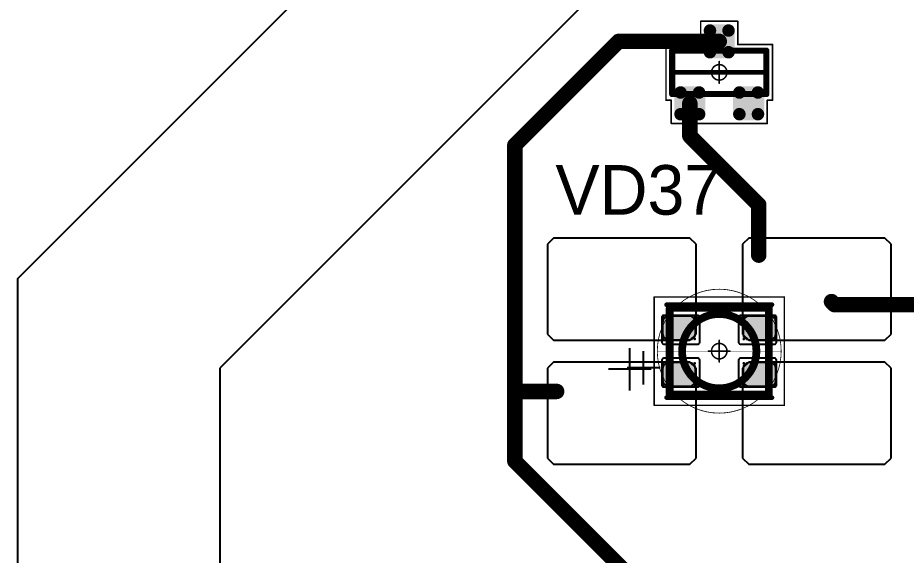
# Model space of a CAD drawing. Header units: millimetres. Extents: x 0 to 400, y 0 to 514.
# Drawn here: x 77.35 to 106.04, y 445.91 to 463.26 of the extents above; entities that cross this region are included whole.
import ezdxf

# ---------------------------------------------------------------- set-up
doc = ezdxf.new("R2010")
doc.units = ezdxf.units.MM
for name, color, linetype in [('Mechanical13', 56, 'Continuous'), ('Mechanical15', 56, 'Continuous'), ('Mechanical2', 216, 'Continuous'), ('TopLayer', 1, 'Continuous'), ('TopOverlay', 2, 'Continuous'), ('TopPaste', 8, 'Continuous'), ('TopSolder', 216, 'Continuous')]:
    doc.layers.add(name, color=color, linetype=linetype)

# ---------------------------------------------------------------- blocks, each defined once
blk = doc.blocks.new('SOT23_145')
at = {"layer": 'Mechanical13', "const_width": 0.2}
for points in [[(-0.7, 1.52), (0.7, 1.52)], [(-0.7, 1.52), (-0.7, -1.52)], [(0.7, 1.52), (0.7, -1.52)], [(-0.7, -1.52), (0.7, -1.52)]]:
    blk.add_lwpolyline(points, dxfattribs=at)
at = {"layer": 'Mechanical13', "const_width": 0.1}
for points in [[(-0.75, 1.52, 1), (-0.65, 1.52, 1)], [(-0.75, 1.52, 1), (-0.65, 1.52, 1)], [(0.65, 1.52, 1), (0.75, 1.52, 1)], [(0.65, 1.52, 1), (0.75, 1.52, 1)], [(-0.75, -1.52, 1), (-0.65, -1.52, 1)], [(-0.75, -1.52, 1), (-0.65, -1.52, 1)], [(0.65, -1.52, 1), (0.75, -1.52, 1)], [(0.65, -1.52, 1), (0.75, -1.52, 1)]]:
    blk.add_lwpolyline(points, format="xyb", close=True, dxfattribs=at)
at = {"layer": 'Mechanical15', "const_width": 0.05}
for points in [[(-0.9, 1.72), (-0.9, 1.55)], [(-0.9, 1.72), (0.9, 1.72)], [(0.9, 1.72), (0.9, 0.6)], [(-1.65, 1.55), (-1.65, -1.55)], [(-1.65, 1.55), (-0.9, 1.55)], [(0.9, 0.6), (1.65, 0.6)], [(1.65, 0.6), (1.65, -0.6)], [(0, 0.35), (0, -0.35)], [(-0.35, 0), (0.35, 0)], [(0.9, -0.6), (1.65, -0.6)], [(0.9, -0.6), (0.9, -1.72)], [(-1.65, -1.55), (-0.9, -1.55)], [(-0.9, -1.55), (-0.9, -1.72)], [(-0.9, -1.72), (0.9, -1.72)]]:
    blk.add_lwpolyline(points, dxfattribs=at)
at = {"layer": 'Mechanical15'}
for points, const_width in [([(-0.913, 1.72, 1), (-0.888, 1.72, 1)], 0.025), ([(-0.913, 1.72, 1), (-0.888, 1.72, 1)], 0.025), ([(0.888, 1.72, 1), (0.913, 1.72, 1)], 0.025), ([(0.888, 1.72, 1), (0.913, 1.72, 1)], 0.025), ([(-1.662, 1.55, 1), (-1.637, 1.55, 1)], 0.025), ([(-1.662, 1.55, 1), (-1.637, 1.55, 1)], 0.025), ([(-0.913, 1.55, 1), (-0.888, 1.55, 1)], 0.025), ([(-0.913, 1.55, 1), (-0.888, 1.55, 1)], 0.025), ([(0.888, 0.6, 1), (0.913, 0.6, 1)], 0.025), ([(0.888, 0.6, 1), (0.913, 0.6, 1)], 0.025), ([(1.637, 0.6, 1), (1.662, 0.6, 1)], 0.025), ([(1.637, 0.6, 1), (1.662, 0.6, 1)], 0.025), ([(-0.012, 0.35, 1), (0.012, 0.35, 1)], 0.025), ([(-0.362, 0, 1), (-0.337, 0, 1)], 0.025), ([(0.25, 0, 1), (-0.25, 0, 1)], 0.05), ([(-0.262, 0, 1), (-0.238, 0, 1)], 0.025), ([(0.238, 0, 1), (0.262, 0, 1)], 0.025), ([(0.337, 0, 1), (0.362, 0, 1)], 0.025), ([(-0.012, -0.35, 1), (0.012, -0.35, 1)], 0.025), ([(0.888, -0.6, 1), (0.913, -0.6, 1)], 0.025), ([(0.888, -0.6, 1), (0.913, -0.6, 1)], 0.025), ([(1.637, -0.6, 1), (1.662, -0.6, 1)], 0.025), ([(1.637, -0.6, 1), (1.662, -0.6, 1)], 0.025), ([(-1.662, -1.55, 1), (-1.637, -1.55, 1)], 0.025), ([(-1.662, -1.55, 1), (-1.637, -1.55, 1)], 0.025), ([(-0.913, -1.55, 1), (-0.888, -1.55, 1)], 0.025), ([(-0.913, -1.55, 1), (-0.888, -1.55, 1)], 0.025), ([(-0.913, -1.72, 1), (-0.888, -1.72, 1)], 0.025), ([(-0.913, -1.72, 1), (-0.888, -1.72, 1)], 0.025), ([(0.888, -1.72, 1), (0.913, -1.72, 1)], 0.025), ([(0.888, -1.72, 1), (0.913, -1.72, 1)], 0.025)]:
    blk.add_lwpolyline(points, format="xyb", close=True, dxfattribs=dict(at, const_width=const_width))
at = {"layer": 'TopLayer', "const_width": 0.1}
for points in [[(-1.4, 1.25, 1), (-1.3, 1.25, 1)], [(-0.7, 1.25, 1), (-0.6, 1.25, 1)], [(-1.4, 0.65, 1), (-1.3, 0.65, 1)], [(-0.7, 0.65, 1), (-0.6, 0.65, 1)], [(0.6, 0.3, 1), (0.7, 0.3, 1)], [(1.3, 0.3, 1), (1.4, 0.3, 1)], [(0.6, -0.3, 1), (0.7, -0.3, 1)], [(1.3, -0.3, 1), (1.4, -0.3, 1)], [(-1.4, -0.65, 1), (-1.3, -0.65, 1)], [(-0.7, -0.65, 1), (-0.6, -0.65, 1)], [(-1.4, -1.25, 1), (-1.3, -1.25, 1)], [(-0.7, -1.25, 1), (-0.6, -1.25, 1)]]:
    blk.add_lwpolyline(points, format="xyb", close=True, dxfattribs=at)
at = {"layer": 'TopLayer'}
for points in [[(-1.45, 1.25), (-1.45, 0.65), (-0.55, 1.25), (-0.55, 0.65)], [(-1.35, 1.35), (-1.35, 0.55), (-0.65, 1.35), (-0.65, 0.55)], [(0.55, 0.3), (0.55, -0.3), (1.45, 0.3), (1.45, -0.3)], [(0.65, 0.4), (0.65, -0.4), (1.35, 0.4), (1.35, -0.4)], [(-1.35, -0.55), (-1.35, -1.35), (-0.65, -0.55), (-0.65, -1.35)], [(-1.45, -0.65), (-1.45, -1.25), (-0.55, -0.65), (-0.55, -1.25)]]:
    blk.add_solid(points, dxfattribs=at)
at = {"layer": 'TopOverlay', "const_width": 0.15}
blk.add_lwpolyline([(0, 1.5), (0, -1.5)], dxfattribs=at)
at = {"layer": 'TopOverlay', "const_width": 0.075}
for points in [[(-0.038, 1.5, 1), (0.038, 1.5, 1)], [(-0.038, -1.5, 1), (0.038, -1.5, 1)]]:
    blk.add_lwpolyline(points, format="xyb", close=True, dxfattribs=at)
at = {"layer": 'TopPaste', "const_width": 0.075}
for points in [[(-1.387, 1.25, 1), (-1.313, 1.25, 1)], [(-0.687, 1.25, 1), (-0.613, 1.25, 1)], [(-1.387, 0.65, 1), (-1.313, 0.65, 1)], [(-0.687, 0.65, 1), (-0.613, 0.65, 1)], [(0.613, 0.3, 1), (0.687, 0.3, 1)], [(1.313, 0.3, 1), (1.387, 0.3, 1)], [(0.613, -0.3, 1), (0.687, -0.3, 1)], [(1.313, -0.3, 1), (1.387, -0.3, 1)], [(-1.387, -0.65, 1), (-1.313, -0.65, 1)], [(-0.687, -0.65, 1), (-0.613, -0.65, 1)], [(-1.387, -1.25, 1), (-1.313, -1.25, 1)], [(-0.687, -1.25, 1), (-0.613, -1.25, 1)]]:
    blk.add_lwpolyline(points, format="xyb", close=True, dxfattribs=at)
at = {"layer": 'TopPaste'}
for points in [[(-1.425, 1.25), (-1.425, 0.65), (-0.575, 1.25), (-0.575, 0.65)], [(-1.35, 1.325), (-1.35, 0.575), (-0.65, 1.325), (-0.65, 0.575)], [(0.575, 0.3), (0.575, -0.3), (1.425, 0.3), (1.425, -0.3)], [(0.65, 0.375), (0.65, -0.375), (1.35, 0.375), (1.35, -0.375)], [(-1.425, -0.65), (-1.425, -1.25), (-0.575, -0.65), (-0.575, -1.25)], [(-1.35, -0.575), (-1.35, -1.325), (-0.65, -0.575), (-0.65, -1.325)]]:
    blk.add_solid(points, dxfattribs=at)
at = {"layer": 'TopSolder', "const_width": 0.202}
for points in [[(-1.451, 1.25, 1), (-1.249, 1.25, 1)], [(-0.751, 1.25, 1), (-0.549, 1.25, 1)], [(-1.451, 0.65, 1), (-1.249, 0.65, 1)], [(-0.751, 0.65, 1), (-0.549, 0.65, 1)], [(0.549, 0.3, 1), (0.751, 0.3, 1)], [(1.249, 0.3, 1), (1.451, 0.3, 1)], [(0.549, -0.3, 1), (0.751, -0.3, 1)], [(1.249, -0.3, 1), (1.451, -0.3, 1)], [(-1.451, -0.65, 1), (-1.249, -0.65, 1)], [(-0.751, -0.65, 1), (-0.549, -0.65, 1)], [(-1.451, -1.25, 1), (-1.249, -1.25, 1)], [(-0.751, -1.25, 1), (-0.549, -1.25, 1)]]:
    blk.add_lwpolyline(points, format="xyb", close=True, dxfattribs=at)
at = {"layer": 'TopSolder'}
for points in [[(-1.35, 1.452), (-1.35, 0.448), (-0.65, 1.452), (-0.65, 0.448)], [(-1.552, 1.25), (-1.552, 0.65), (-0.448, 1.25), (-0.448, 0.65)], [(0.448, 0.3), (0.448, -0.3), (1.552, 0.3), (1.552, -0.3)], [(0.65, 0.502), (0.65, -0.502), (1.35, 0.502), (1.35, -0.502)], [(-1.35, -0.448), (-1.35, -1.452), (-0.65, -0.448), (-0.65, -1.452)], [(-1.552, -0.65), (-1.552, -1.25), (-0.448, -0.65), (-0.448, -1.25)]]:
    blk.add_solid(points, dxfattribs=at)
blk = doc.blocks.new('E65F_318')
at = {"layer": 'Mechanical13'}
for p, q in [((2.441, 1.071), (2.441, 0)), ((1.905, 0.536), (2.976, 0.536))]:
    blk.add_line(p, q, dxfattribs=at)
at = {"layer": 'Mechanical13', "const_width": 0.25}
for points in [[(-1.6, 1.4), (-1.6, -1.4)], [(1.6, 1.4), (-1.6, 1.4)], [(1.6, 1.4), (1.6, -1.4)], [(1.6, -1.4), (-1.6, -1.4)]]:
    blk.add_lwpolyline(points, dxfattribs=at)
at = {"layer": 'Mechanical13'}
for points, const_width in [([(-1.663, 1.4, 1), (-1.538, 1.4, 1)], 0.125), ([(-1.663, 1.4, 1), (-1.538, 1.4, 1)], 0.125), ([(1.537, 1.4, 1), (1.662, 1.4, 1)], 0.125), ([(1.537, 1.4, 1), (1.662, 1.4, 1)], 0.125), ([(1.2, 0, 1), (-1.2, 0, 1)], 0.25), ([(-1.263, 0, 1), (-1.138, 0, 1)], 0.125), ([(1.137, 0, 1), (1.262, 0, 1)], 0.125), ([(-1.663, -1.4, 1), (-1.538, -1.4, 1)], 0.125), ([(-1.663, -1.4, 1), (-1.538, -1.4, 1)], 0.125), ([(1.537, -1.4, 1), (1.662, -1.4, 1)], 0.125), ([(1.537, -1.4, 1), (1.662, -1.4, 1)], 0.125)]:
    blk.add_lwpolyline(points, format="xyb", close=True, dxfattribs=dict(at, const_width=const_width))
at = {"layer": 'Mechanical15', "const_width": 0.05}
for points in [[(2.1, 1.75), (-2.1, 1.75)], [(-2.1, 1.75), (-2.1, -1.75)], [(2.1, 1.75), (2.1, -1.75)], [(0, 0.35), (0, -0.35)], [(0, 0.35), (0, -0.35)], [(0.35, 0), (-0.35, 0)], [(0.35, 0), (-0.35, 0)], [(2.1, -1.75), (-2.1, -1.75)]]:
    blk.add_lwpolyline(points, dxfattribs=at)
at = {"layer": 'Mechanical15'}
for points, const_width in [([(-2.113, 1.75, 1), (-2.088, 1.75, 1)], 0.025), ([(-2.113, 1.75, 1), (-2.088, 1.75, 1)], 0.025), ([(2.087, 1.75, 1), (2.112, 1.75, 1)], 0.025), ([(2.087, 1.75, 1), (2.112, 1.75, 1)], 0.025), ([(-0.013, 0.35, 1), (0.012, 0.35, 1)], 0.025), ([(-0.013, 0.35, 1), (0.012, 0.35, 1)], 0.025), ([(-0.363, 0, 1), (-0.338, 0, 1)], 0.025), ([(-0.363, 0, 1), (-0.338, 0, 1)], 0.025), ([(0.25, 0, 1), (-0.25, 0, 1)], 0.05), ([(0.25, 0, 1), (-0.25, 0, 1)], 0.05), ([(-0.263, 0, 1), (-0.238, 0, 1)], 0.025), ([(-0.263, 0, 1), (-0.238, 0, 1)], 0.025), ([(0.237, 0, 1), (0.262, 0, 1)], 0.025), ([(0.237, 0, 1), (0.262, 0, 1)], 0.025), ([(0.337, 0, 1), (0.362, 0, 1)], 0.025), ([(0.337, 0, 1), (0.362, 0, 1)], 0.025), ([(-0.013, -0.35, 1), (0.012, -0.35, 1)], 0.025), ([(-0.013, -0.35, 1), (0.012, -0.35, 1)], 0.025), ([(-2.113, -1.75, 1), (-2.088, -1.75, 1)], 0.025), ([(-2.113, -1.75, 1), (-2.088, -1.75, 1)], 0.025), ([(2.087, -1.75, 1), (2.112, -1.75, 1)], 0.025), ([(2.087, -1.75, 1), (2.112, -1.75, 1)], 0.025)]:
    blk.add_lwpolyline(points, format="xyb", close=True, dxfattribs=dict(at, const_width=const_width))
at = {"layer": 'TopLayer'}
for p, q in [((-5.35, 3.65), (-5.55, 3.45)), ((-5.55, 3.45), (-5.55, 3.45)), ((-5.55, 3.45), (-5.55, 0.55)), ((-0.95, 3.65), (-5.35, 3.65)), ((-5.35, 3.65), (-5.35, 3.65)), ((-0.75, 3.45), (-0.95, 3.65)), ((-0.75, 0.55), (-0.75, 3.45)), ((0.95, 3.65), (0.75, 3.45)), ((0.75, 3.45), (0.75, 3.45)), ((0.75, 3.45), (0.75, 0.55)), ((5.35, 3.65), (0.95, 3.65)), ((0.95, 3.65), (0.95, 3.65)), ((5.55, 3.45), (5.35, 3.65)), ((5.55, 0.55), (5.55, 3.45)), ((-5.55, 0.55), (-5.35, 0.35)), ((-5.35, 0.35), (-0.95, 0.35)), ((-0.95, 0.35), (-0.75, 0.55)), ((0.75, 0.55), (0.95, 0.35)), ((0.95, 0.35), (5.35, 0.35)), ((5.35, 0.35), (5.55, 0.55)), ((-5.35, -0.35), (-5.55, -0.55)), ((-5.55, -0.55), (-5.55, -0.55)), ((-5.55, -0.55), (-5.55, -3.45)), ((-0.95, -0.35), (-5.35, -0.35)), ((-5.35, -0.35), (-5.35, -0.35)), ((-0.75, -0.55), (-0.95, -0.35)), ((-0.75, -3.45), (-0.75, -0.55)), ((0.95, -0.35), (0.75, -0.55)), ((0.75, -0.55), (0.75, -0.55)), ((0.75, -0.55), (0.75, -3.45)), ((5.35, -0.35), (0.95, -0.35)), ((0.95, -0.35), (0.95, -0.35)), ((5.55, -0.55), (5.35, -0.35)), ((5.55, -3.45), (5.55, -0.55)), ((-5.55, -3.45), (-5.35, -3.65)), ((-5.35, -3.65), (-0.95, -3.65)), ((-0.95, -3.65), (-0.75, -3.45)), ((0.75, -3.45), (0.95, -3.65)), ((0.95, -3.65), (5.35, -3.65)), ((5.35, -3.65), (5.55, -3.45))]:
    blk.add_line(p, q, dxfattribs=at)
at = {"layer": 'TopLayer', "const_width": 0.04}
for points in [[(-1.83, 1.11, 1), (-1.79, 1.11, 1)], [(-0.81, 1.11, 1), (-0.77, 1.11, 1)], [(0.77, 1.11, 1), (0.81, 1.11, 1)], [(1.79, 1.11, 1), (1.83, 1.11, 1)], [(-1.83, 0.39, 1), (-1.79, 0.39, 1)], [(-0.81, 0.39, 1), (-0.77, 0.39, 1)], [(0.77, 0.39, 1), (0.81, 0.39, 1)], [(1.79, 0.39, 1), (1.83, 0.39, 1)], [(-1.83, -0.39, 1), (-1.79, -0.39, 1)], [(-0.81, -0.39, 1), (-0.77, -0.39, 1)], [(0.77, -0.39, 1), (0.81, -0.39, 1)], [(1.79, -0.39, 1), (1.83, -0.39, 1)], [(-1.83, -1.11, 1), (-1.79, -1.11, 1)], [(-0.81, -1.11, 1), (-0.77, -1.11, 1)], [(0.77, -1.11, 1), (0.81, -1.11, 1)], [(1.79, -1.11, 1), (1.83, -1.11, 1)]]:
    blk.add_lwpolyline(points, format="xyb", close=True, dxfattribs=at)
at = {"layer": 'TopLayer'}
for points in [[(-1.81, 1.15), (-1.81, 0.35), (-0.79, 1.15), (-0.79, 0.35)], [(0.79, 1.15), (0.79, 0.35), (1.81, 1.15), (1.81, 0.35)], [(-1.85, 1.11), (-1.85, 0.39), (-0.75, 1.11), (-0.75, 0.39)], [(0.75, 1.11), (0.75, 0.39), (1.85, 1.11), (1.85, 0.39)], [(-1.85, -0.39), (-1.85, -1.11), (-0.75, -0.39), (-0.75, -1.11)], [(-1.81, -0.35), (-1.81, -1.15), (-0.79, -0.35), (-0.79, -1.15)], [(0.75, -0.39), (0.75, -1.11), (1.85, -0.39), (1.85, -1.11)], [(0.79, -0.35), (0.79, -1.15), (1.81, -0.35), (1.81, -1.15)]]:
    blk.add_solid(points, dxfattribs=at)
at = {"layer": 'TopOverlay'}
for p, q in [((2.886, 1.271), (2.886, -0.1)), ((2.2, 0.586), (3.571, 0.586))]:
    blk.add_line(p, q, dxfattribs=at)
at = {"layer": 'TopOverlay', "const_width": 0.15}
for points in [[(1.7, 1.5), (-1.7, 1.5)], [(1.7, -1.5), (-1.7, -1.5)]]:
    blk.add_lwpolyline(points, dxfattribs=at)
at = {"layer": 'TopOverlay', "const_width": 0.075}
for points in [[(-1.738, 1.5, 1), (-1.663, 1.5, 1)], [(1.662, 1.5, 1), (1.737, 1.5, 1)], [(-1.738, -1.5, 1), (-1.663, -1.5, 1)], [(1.662, -1.5, 1), (1.737, -1.5, 1)]]:
    blk.add_lwpolyline(points, format="xyb", close=True, dxfattribs=at)
at = {"layer": 'TopPaste'}
for p, q in [((-1.814, 1.011), (-1.829, 0.938)), ((-1.829, 0.938), (-1.829, 0.563)), ((-1.773, 1.073), (-1.814, 1.011)), ((-1.711, 1.114), (-1.773, 1.073)), ((-1.638, 1.129), (-1.711, 1.114)), ((-0.963, 1.129), (-1.638, 1.129)), ((-0.889, 1.114), (-0.963, 1.129)), ((-0.827, 1.073), (-0.889, 1.114)), ((-0.786, 1.011), (-0.827, 1.073)), ((-0.771, 0.938), (-0.786, 1.011)), ((-0.771, 0.563), (-0.771, 0.938)), ((0.786, 1.011), (0.771, 0.938)), ((0.771, 0.938), (0.771, 0.563)), ((0.827, 1.073), (0.786, 1.011)), ((0.889, 1.114), (0.827, 1.073)), ((0.962, 1.129), (0.889, 1.114)), ((1.637, 1.129), (0.962, 1.129)), ((1.711, 1.114), (1.637, 1.129)), ((1.773, 1.073), (1.711, 1.114)), ((1.814, 1.011), (1.773, 1.073)), ((1.829, 0.938), (1.814, 1.011)), ((1.829, 0.563), (1.829, 0.938)), ((-1.829, 0.563), (-1.814, 0.489)), ((-1.814, 0.489), (-1.773, 0.427)), ((-1.773, 0.427), (-1.711, 0.386)), ((-1.711, 0.386), (-1.638, 0.371)), ((-1.638, 0.371), (-0.963, 0.371)), ((-0.963, 0.371), (-0.889, 0.386)), ((-0.889, 0.386), (-0.827, 0.427)), ((-0.827, 0.427), (-0.786, 0.489)), ((-0.786, 0.489), (-0.771, 0.563)), ((0.771, 0.563), (0.786, 0.489)), ((0.786, 0.489), (0.827, 0.427)), ((0.827, 0.427), (0.889, 0.386)), ((0.889, 0.386), (0.962, 0.371)), ((0.962, 0.371), (1.637, 0.371)), ((1.637, 0.371), (1.711, 0.386)), ((1.711, 0.386), (1.773, 0.427)), ((1.773, 0.427), (1.814, 0.489)), ((1.814, 0.489), (1.829, 0.563)), ((-1.814, -0.489), (-1.829, -0.563)), ((-1.829, -0.563), (-1.829, -0.938)), ((-1.773, -0.427), (-1.814, -0.489)), ((-1.711, -0.386), (-1.773, -0.427)), ((-1.638, -0.371), (-1.711, -0.386)), ((-0.963, -0.371), (-1.638, -0.371)), ((-0.889, -0.386), (-0.963, -0.371)), ((-0.827, -0.427), (-0.889, -0.386)), ((-0.786, -0.489), (-0.827, -0.427)), ((-0.771, -0.563), (-0.786, -0.489)), ((-0.771, -0.938), (-0.771, -0.563)), ((0.786, -0.489), (0.771, -0.563)), ((0.771, -0.563), (0.771, -0.938)), ((0.827, -0.427), (0.786, -0.489)), ((0.889, -0.386), (0.827, -0.427)), ((0.962, -0.371), (0.889, -0.386)), ((1.637, -0.371), (0.962, -0.371)), ((1.711, -0.386), (1.637, -0.371)), ((1.773, -0.427), (1.711, -0.386)), ((1.814, -0.489), (1.773, -0.427)), ((1.829, -0.563), (1.814, -0.489)), ((1.829, -0.938), (1.829, -0.563)), ((-1.829, -0.938), (-1.814, -1.011)), ((-1.814, -1.011), (-1.773, -1.073)), ((-1.773, -1.073), (-1.711, -1.114)), ((-1.711, -1.114), (-1.638, -1.129)), ((-1.638, -1.129), (-0.963, -1.129)), ((-0.963, -1.129), (-0.889, -1.114)), ((-0.889, -1.114), (-0.827, -1.073)), ((-0.827, -1.073), (-0.786, -1.011)), ((-0.786, -1.011), (-0.771, -0.938)), ((0.771, -0.938), (0.786, -1.011)), ((0.786, -1.011), (0.827, -1.073)), ((0.827, -1.073), (0.889, -1.114)), ((0.889, -1.114), (0.962, -1.129)), ((0.962, -1.129), (1.637, -1.129)), ((1.637, -1.129), (1.711, -1.114)), ((1.711, -1.114), (1.773, -1.073)), ((1.773, -1.073), (1.814, -1.011)), ((1.814, -1.011), (1.829, -0.938))]:
    blk.add_line(p, q, dxfattribs=at)
at = {"layer": 'TopSolder'}
for p, q in [((-1.81, 1.151), (-1.828, 1.143)), ((-1.8, 1.151), (-1.81, 1.151)), ((-0.7, 1.151), (-1.8, 1.151)), ((-0.685, 1.151), (-0.7, 1.151)), ((-0.7, 1.151), (-0.7, 1.151)), ((-0.658, 1.139), (-0.685, 1.151)), ((0.685, 1.151), (0.657, 1.139)), ((0.7, 1.151), (0.685, 1.151)), ((1.8, 1.151), (0.7, 1.151)), ((1.81, 1.151), (1.8, 1.151)), ((1.8, 1.151), (1.8, 1.151)), ((1.828, 1.143), (1.81, 1.151)), ((-1.842, 1.129), (-1.85, 1.111)), ((-1.85, 1.111), (-1.85, 1.101)), ((-1.85, 1.101), (-1.85, 1.101)), ((-1.85, 1.101), (-1.85, 0.301)), ((-1.828, 1.143), (-1.842, 1.129)), ((-0.636, 1.118), (-0.658, 1.139)), ((-0.625, 1.09), (-0.636, 1.118)), ((-0.625, 1.076), (-0.625, 1.09)), ((-0.625, 0.301), (-0.625, 1.076)), ((0.636, 1.118), (0.625, 1.09)), ((0.625, 1.09), (0.625, 1.076)), ((0.625, 1.076), (0.625, 1.076)), ((0.625, 1.076), (0.625, 0.301)), ((0.657, 1.139), (0.636, 1.118)), ((1.842, 1.129), (1.828, 1.143)), ((1.85, 1.111), (1.842, 1.129)), ((1.85, 1.101), (1.85, 1.111)), ((1.85, 0.301), (1.85, 1.101)), ((-1.85, 0.301), (-1.85, 0.286)), ((-0.625, 0.286), (-0.625, 0.301)), ((-0.625, 0.301), (-0.625, 0.301)), ((0.625, 0.301), (0.625, 0.286)), ((1.85, 0.286), (1.85, 0.301)), ((1.85, 0.301), (1.85, 0.301)), ((-1.85, 0.286), (-1.839, 0.258)), ((-1.839, 0.258), (-1.818, 0.237)), ((-1.818, 0.237), (-1.79, 0.226)), ((-1.79, 0.226), (-1.775, 0.226)), ((-1.775, 0.226), (-1.775, 0.226)), ((-1.775, 0.226), (-0.7, 0.226)), ((-0.7, 0.226), (-0.685, 0.226)), ((-0.685, 0.226), (-0.658, 0.237)), ((-0.658, 0.237), (-0.636, 0.258)), ((-0.636, 0.258), (-0.625, 0.286)), ((0.625, 0.286), (0.636, 0.258)), ((0.636, 0.258), (0.657, 0.237)), ((0.657, 0.237), (0.685, 0.226)), ((0.685, 0.226), (0.7, 0.226)), ((0.7, 0.226), (0.7, 0.226)), ((0.7, 0.226), (1.775, 0.226)), ((1.775, 0.226), (1.79, 0.226)), ((1.79, 0.226), (1.817, 0.237)), ((1.817, 0.237), (1.839, 0.258)), ((1.839, 0.258), (1.85, 0.286)), ((-1.839, -0.257), (-1.85, -0.285)), ((-1.85, -0.285), (-1.85, -0.299)), ((-1.818, -0.236), (-1.839, -0.257)), ((-1.79, -0.224), (-1.818, -0.236)), ((-1.775, -0.224), (-1.79, -0.224)), ((-0.7, -0.224), (-1.775, -0.224)), ((-0.685, -0.224), (-0.7, -0.224)), ((-0.7, -0.224), (-0.7, -0.224)), ((-0.658, -0.236), (-0.685, -0.224)), ((-0.636, -0.257), (-0.658, -0.236)), ((-0.625, -0.285), (-0.636, -0.257)), ((-0.625, -0.299), (-0.625, -0.285)), ((0.636, -0.257), (0.625, -0.285)), ((0.625, -0.285), (0.625, -0.299)), ((0.657, -0.236), (0.636, -0.257)), ((0.685, -0.224), (0.657, -0.236)), ((0.7, -0.224), (0.685, -0.224)), ((1.775, -0.224), (0.7, -0.224)), ((1.79, -0.224), (1.775, -0.224)), ((1.775, -0.224), (1.775, -0.224)), ((1.817, -0.236), (1.79, -0.224)), ((1.839, -0.257), (1.817, -0.236)), ((1.85, -0.285), (1.839, -0.257)), ((1.85, -0.299), (1.85, -0.285)), ((-1.85, -0.299), (-1.85, -0.299)), ((-1.85, -0.299), (-1.85, -1.099)), ((-0.625, -1.074), (-0.625, -0.299)), ((0.625, -0.299), (0.625, -0.299)), ((0.625, -0.299), (0.625, -1.074)), ((1.85, -1.099), (1.85, -0.299)), ((-1.85, -1.099), (-1.85, -1.109)), ((-1.85, -1.109), (-1.842, -1.128)), ((-1.842, -1.128), (-1.828, -1.142)), ((-1.828, -1.142), (-1.81, -1.149)), ((-0.685, -1.149), (-0.658, -1.138)), ((-0.658, -1.138), (-0.636, -1.117)), ((-0.636, -1.117), (-0.625, -1.089)), ((-0.625, -1.089), (-0.625, -1.074)), ((-0.625, -1.074), (-0.625, -1.074)), ((0.625, -1.074), (0.625, -1.089)), ((0.625, -1.089), (0.636, -1.117)), ((0.636, -1.117), (0.657, -1.138)), ((0.657, -1.138), (0.685, -1.149)), ((1.81, -1.149), (1.828, -1.142)), ((1.828, -1.142), (1.842, -1.128)), ((1.842, -1.128), (1.85, -1.109)), ((1.85, -1.109), (1.85, -1.099)), ((1.85, -1.099), (1.85, -1.099)), ((-1.81, -1.149), (-1.8, -1.149)), ((-1.8, -1.149), (-0.7, -1.149)), ((-1.8, -1.149), (-1.8, -1.149)), ((-0.7, -1.149), (-0.685, -1.149)), ((0.685, -1.149), (0.7, -1.149)), ((0.7, -1.149), (1.8, -1.149)), ((0.7, -1.149), (0.7, -1.149)), ((1.8, -1.149), (1.81, -1.149))]:
    blk.add_line(p, q, dxfattribs=at)

msp = doc.modelspace()

# ---------------------------------------------------------------- linework, layer by layer
at = {"layer": 'Mechanical2'}
for points, const_width in [([(102, 452.5, 1), (98, 452.5, 1)], 0.0254), ([(100, 454.5, 1), (100, 454.5, 1)], 0.0005), ([(97.994, 452.5, 1), (98.006, 452.5, 1)], 0.0127), ([(98, 452.5, 1), (98, 452.5, 1)], 0.0005), ([(101.994, 452.5, 1), (102.006, 452.5, 1)], 0.0127), ([(102, 452.5, 1), (102, 452.5, 1)], 0.0005), ([(100, 450.5, 1), (100, 450.5, 1)], 0.0005)]:
    msp.add_lwpolyline(points, format="xyb", close=True, dxfattribs=dict(at, const_width=const_width))
at = {"layer": 'Mechanical2', "const_width": 0.001}
for points in [[(100, 450.5), (100, 454.5)], [(98, 452.5), (102, 452.5)]]:
    msp.add_lwpolyline(points, dxfattribs=at)
at = {"layer": 'TopLayer'}
for p, q in [((77.35, 454.85), (126.2, 503.7)), ((129.112, 497.187), (83.875, 451.95)), ((77.35, 97.9), (77.35, 454.85)), ((83.875, 451.95), (83.875, 235.376))]:
    msp.add_line(p, q, dxfattribs=at)
at = {"layer": 'TopLayer', "const_width": 0.5}
for points in [[(93.4, 459.15), (96.75, 462.5)], [(96.75, 462.5), (100, 462.5)], [(99.05, 459.45), (99.05, 460.5)], [(99.05, 459.45), (101.275, 457.225)], [(93.4, 451.2), (93.4, 459.15)], [(101.275, 455.6), (101.275, 457.225)], [(103.625, 454.1), (103.725, 454)], [(103.725, 454), (106.775, 454)], [(93.4, 448.95), (93.4, 451.2)], [(93.4, 451.2), (94.75, 451.2)], [(93.4, 448.95), (98.55, 443.8)]]:
    msp.add_lwpolyline(points, dxfattribs=at)
at = {"layer": 'TopLayer', "const_width": 0.25}
for points in [[(96.625, 462.5, 1), (96.875, 462.5, 1)], [(96.625, 462.5, 1), (96.875, 462.5, 1)], [(99.875, 462.5, 1), (100.125, 462.5, 1)], [(98.925, 460.5, 1), (99.175, 460.5, 1)], [(98.925, 459.45, 1), (99.175, 459.45, 1)], [(98.925, 459.45, 1), (99.175, 459.45, 1)], [(93.275, 459.15, 1), (93.525, 459.15, 1)], [(93.275, 459.15, 1), (93.525, 459.15, 1)], [(101.15, 457.225, 1), (101.4, 457.225, 1)], [(101.15, 457.225, 1), (101.4, 457.225, 1)], [(101.15, 455.6, 1), (101.4, 455.6, 1)], [(103.5, 454.1, 1), (103.75, 454.1, 1)], [(103.6, 454, 1), (103.85, 454, 1)], [(103.6, 454, 1), (103.85, 454, 1)], [(93.275, 451.2, 1), (93.525, 451.2, 1)], [(93.275, 451.2, 1), (93.525, 451.2, 1)], [(93.275, 451.2, 1), (93.525, 451.2, 1)], [(94.625, 451.2, 1), (94.875, 451.2, 1)], [(93.275, 448.95, 1), (93.525, 448.95, 1)], [(93.275, 448.95, 1), (93.525, 448.95, 1)]]:
    msp.add_lwpolyline(points, format="xyb", close=True, dxfattribs=at)

# ---------------------------------------------------------------- block references
for name, p, rotation in [('SOT23_145', (100, 461.5), 90), ('E65F_318', (100, 452.5), 180)]:
    msp.add_blockref(name, p, dxfattribs=dict(rotation=rotation))

# ---------------------------------------------------------------- texts
at = {"layer": 'TopOverlay'}
msp.add_text('VD37', height=1.6, dxfattribs=at).set_placement((94.711, 456.907))

doc.saveas('drawing.dxf')
